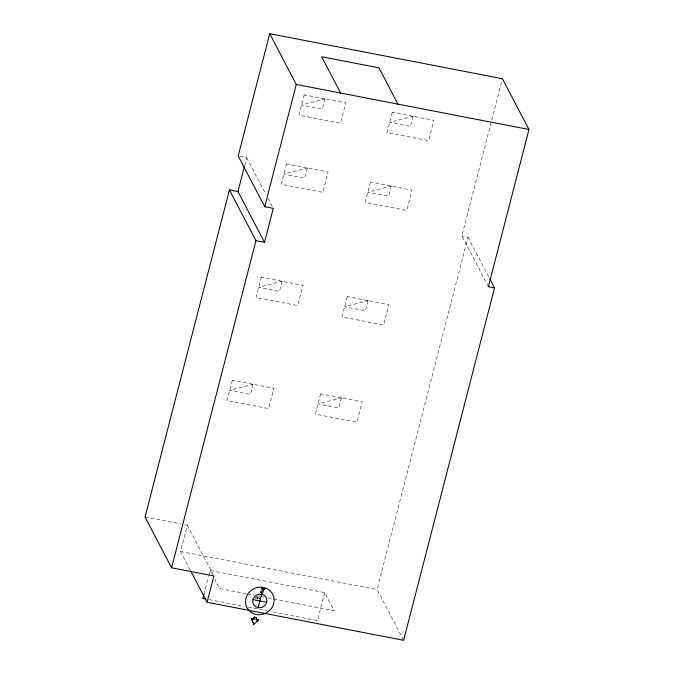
<?xml version="1.0" encoding="UTF-8"?>
<svg xmlns="http://www.w3.org/2000/svg" width="674" height="674" viewBox="0 0 674 674"><rect width="100%" height="100%" fill="white"/><g stroke="black" fill="none" stroke-linecap="round" stroke-linejoin="round"><path stroke-width="0.51" stroke-dasharray="3.37 2.53" d="M244.662 165.585L246.726 157.59L238.2 155.947M190.22 569.968L180.565 551.509L187.355 525.198L182.191 524.195M203.893 594.409L208.536 576.422M208.788 575.419L210.077 570.423L324.716 592.606L334.203 610.754L268.1 597.964M257.409 597.493L257.46 599.085L257.409 597.493L255.134 597.054L256.861 596.448M254.882 598.057L257.468 597.147L257.729 596.145L259.423 597.038M324.716 592.606L317.496 620.586L271.024 611.596M488.389 286.703L461.859 235.942L502.155 79.743M403.616 640.3L377.078 589.539L467.992 237.13L461.859 235.942M145.045 517.009L181.163 524.001M180.565 551.509L377.078 589.539M246.414 593.769L219.564 588.571L214.821 579.497M247.451 593.962L253.643 595.167M257.78 595.959L259.844 596.364M260.872 596.566L263.972 597.164M257.721 598.082L259.996 598.529M255.64 598.2L257.156 598.495M209.058 599.599L244.173 606.398M248.302 607.198L266.887 610.796M257.468 597.147L260.855 598.933M467.992 237.13L489.223 277.739M246.726 157.59L266.028 194.508M267.957 198.207L272.296 206.514M187.355 525.198L213.405 575.032M210.077 570.423L212.453 574.964M304.193 94.874L298.961 115.178L340.555 123.224L345.796 102.92L304.193 94.874M286.492 163.976L281.26 184.28L322.854 192.334L328.086 172.03L286.492 163.976M232.277 380.262L227.037 400.567L268.631 408.613L273.871 388.308L232.277 380.262M261.276 277.216L256.036 297.52L297.63 305.575L302.87 285.271L261.276 277.216M324.994 98.901L322.374 109.053L301.573 105.026L324.994 98.901M307.293 168.003L304.673 178.155L283.872 174.128L307.293 168.003M253.07 384.281L250.45 394.433L229.657 390.414L253.07 384.281M282.069 281.243L279.449 291.395L258.656 287.368L282.069 281.243M370.422 182.056L365.182 202.36L406.776 210.406L412.016 190.102L370.422 182.056M392.268 112.255L387.028 132.559L428.622 140.613L433.862 120.309L392.268 112.255M320.63 393.818L315.39 414.122L356.984 422.168L362.224 401.864L320.63 393.818M347.211 296.602L341.971 316.906L383.573 324.961L388.805 304.656L347.211 296.602M391.223 186.083L388.603 196.235L367.802 192.208L391.223 186.083M413.061 116.282L410.441 126.434L389.648 122.407L413.061 116.282M341.432 397.845L338.811 407.997L318.01 403.97L341.432 397.845M368.012 300.629L365.392 310.781L344.591 306.754L368.012 300.629"/><path stroke-width="1.01" d="M229.43 189.916L255.968 240.677L264.503 242.328L237.964 191.568L229.43 189.916L145.045 517.009L171.584 567.769L213.894 575.958L207.103 602.27L403.616 640.3L494.531 287.891L489.712 278.665M494.531 287.891L488.389 286.703L528.955 129.484L502.416 78.723L269.735 33.7L238.2 155.947L264.739 206.707L273.265 208.359L264.503 242.328M237.964 191.568L244.409 166.588M171.584 567.769L255.968 240.677M264.739 206.707L296.274 84.461L269.735 33.7M203.893 594.409L202.857 598.402L205.958 599.001M253.753 618.909L254.216 617.098L256.491 617.536L256.196 619.676L258.471 620.114L253.803 624.301L251.478 618.471L253.921 619.238L251.478 618.471M253.921 619.238L254.216 617.098M258.1 607.662A7.178 6.748 -27.6 0 0 266.651 598.748A7.178 6.748 -27.6 0 0 254.747 596.439A7.178 6.748 -27.6 0 0 258.1 607.662L261.563 594.241M256.743 621.184L258.471 620.114M296.274 84.461L528.955 129.484M252.961 599.616L266.702 602.278M254.384 617.418L256.659 617.856M258.302 619.794L256.196 619.676M397.938 104.133L378.973 67.847L321.65 56.759L340.623 93.046M190.7 570.895L207.103 602.27M251.646 618.799L253.803 624.301M261.579 593.078L262.649 593.465L263.686 589.472L264.705 589.666L264.916 588.823L261.655 588.191L261.436 589.034L262.481 589.236L261.815 591.789L260.779 591.587L260.577 592.379L261.579 593.078M256.339 614.486A14.483 13.606 -27.6 0 0 273.585 596.507A14.483 13.606 -27.6 0 0 249.565 591.856A14.483 13.606 -27.6 0 0 256.339 614.486"/></g></svg>
